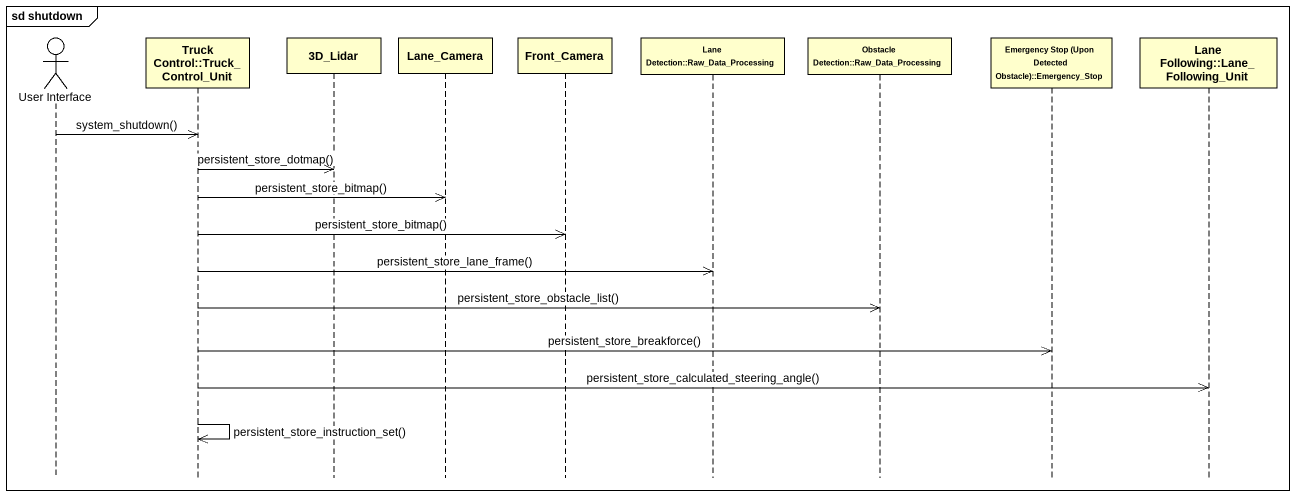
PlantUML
@startuml
mainframe sd shutdown
hide footbox
actor "User Interface" as User_Interface
participant "Truck Control::Truck_Control_Unit" as Truck_Control_Truck_Control
participant "3D_Lidar" as o3D_Lidar
participant Lane_Camera
participant Front_Camera
participant "Lane Detection::Raw_Data_Processing" as Lane_Detection_Raw_Data
participant "Obstacle Detection::Raw_Data_Processing" as Obstacle_Detection_Raw_Data
participant "Emergency Stop (Upon Detected Obstacle)::Emergency_Stop" as Emergency_Stop_Upon
participant "Lane Following::Lane_Following_Unit" as Lane_Following_Lane

User_Interface ->> Truck_Control_Truck_Control : system_shutdown()
Truck_Control_Truck_Control ->> o3D_Lidar : persistent_store_dotmap()
Truck_Control_Truck_Control ->> Lane_Camera : persistent_store_bitmap()
Truck_Control_Truck_Control ->> Front_Camera : persistent_store_bitmap()
Truck_Control_Truck_Control ->> Lane_Detection_Raw_Data : persistent_store_lane_frame()
Truck_Control_Truck_Control ->> Obstacle_Detection_Raw_Data : persistent_store_obstacle_list()
Truck_Control_Truck_Control ->> Emergency_Stop_Upon : persistent_store_breakforce()
Truck_Control_Truck_Control ->> Lane_Following_Lane : persistent_store_calculated_steering_angle()
Truck_Control_Truck_Control ->> Truck_Control_Truck_Control : persistent_store_instruction_set()
@enduml
